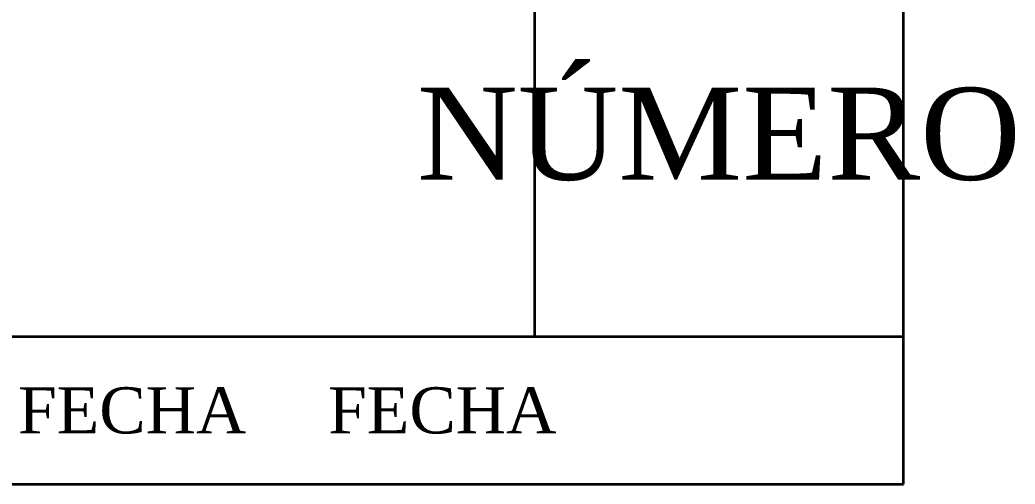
# Model space of a CAD drawing. Header units: millimetres. Extents: x 0 to 211, y 0 to 125.
# Drawn here: x 157.1 to 211.1, y 70.6 to 95.8 of the extents above; entities that cross this region are included whole.
import ezdxf
from ezdxf.enums import TextEntityAlignment as Align

# ---------------------------------------------------------------- set-up
doc = ezdxf.new("R2010")
doc.units = ezdxf.units.MM
doc.layers.add('Cajetín y formato', color=1, linetype='Continuous', lineweight=35)
doc.layers.add('Textos y Leyendas', color=3, linetype='Continuous', lineweight=15)
doc.styles.add('e1', font='times.ttf')

msp = doc.modelspace()

# ---------------------------------------------------------------- linework, layer by layer
at = {"layer": 'Cajetín y formato'}
for p, q in [((185, 124.579), (185, 78.579)), ((205, 70.579), (205, 124.579)), ((20, 78.579), (205, 78.579)), ((20, 70.579), (205, 70.579))]:
    msp.add_line(p, q, dxfattribs=at)

# ---------------------------------------------------------------- texts
at = {"layer": 'Textos y Leyendas', "style": 'e1'}
msp.add_text('FECHA', height=2.5, dxfattribs=at).set_placement((157, 74.579), align=Align.MIDDLE_LEFT)
at = {"layer": 'Textos y Leyendas', "style": 'e1', "flags": 4}
for tag, height, p in [('NÚMERO', 5, (195, 89.579)), ('FECHA', 2.5, (180, 74.579))]:
    msp.add_attdef(tag, text='', height=height, dxfattribs=at).set_placement(p, align=Align.MIDDLE_CENTER)

doc.saveas('drawing.dxf')
